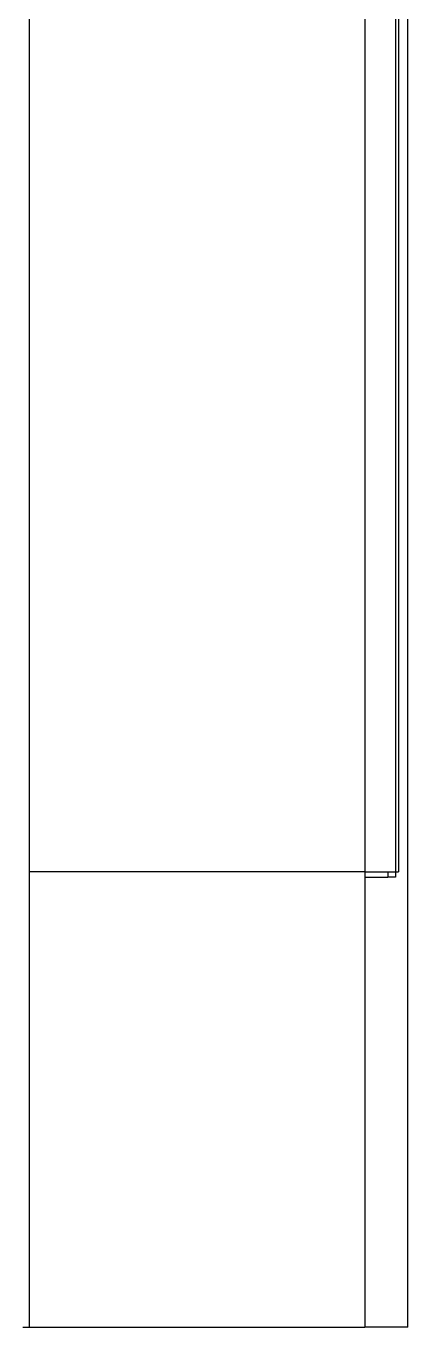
# Model space of a CAD drawing. Header units: inches. Extents: x -85907952 to 802144, y 988801 to 3125513.
# Drawn here: x 407198 to 407367, y 1058408 to 1058983 of the extents above; entities that cross this region are included whole.
import ezdxf

# ---------------------------------------------------------------- set-up
doc = ezdxf.new("R2010")
doc.units = ezdxf.units.IN
doc.header["$MEASUREMENT"] = 0
doc.layers.add('Edges', color=7, linetype='Continuous')

# ---------------------------------------------------------------- blocks, each defined once
blk = doc.blocks.new('air con')
at = {"layer": 'Edges'}
for p, q in [((71.402, 19.568), (71.402, 19.493)), ((152.402, 19.493), (71.402, 19.493)), ((71.402, 19.493), (71.402, 15.42)), ((76.921, 15.42), (76.921, 19.493)), ((76.921, 18.47), (76.921, 18.812)), ((76.921, 18.133), (76.921, 18.47)), ((76.921, 17.803), (76.921, 18.133)), ((76.921, 17.48), (76.921, 17.803)), ((76.921, 17.163), (76.921, 17.48)), ((76.921, 16.853), (76.921, 17.163)), ((76.921, 16.551), (76.921, 16.853)), ((76.921, 16.256), (76.921, 16.551)), ((76.921, 15.969), (76.921, 16.256)), ((76.921, 15.69), (76.921, 15.969)), ((76.921, 15.42), (76.921, 15.69)), ((76.855, 15.42), (71.402, 15.42)), ((71.402, 14.898), (71.402, 15.42)), ((76.921, 15.42), (76.855, 15.42)), ((76.855, 15.42), (76.855, 15.142)), ((76.921, 15.42), (76.921, 15.142)), ((146.421, 15.42), (76.921, 15.42)), ((76.921, 15.142), (76.855, 15.142)), ((76.855, 15.051), (76.855, 15.142)), ((76.921, 15.142), (76.921, 15.051)), ((76.921, 15.051), (76.855, 15.051)), ((146.421, 15.051), (76.921, 15.051)), ((76.921, 15.051), (76.921, 15.012)), ((146.421, 15.012), (76.921, 15.012)), ((71.402, 14.898), (152.402, 14.898))]:
    blk.add_line(p, q, dxfattribs=at)
blk = doc.blocks.new('2.0 HP AIR CONDITION')
at = {"xscale": 36.51607049631966, "yscale": 36.51607049631966, "zscale": 36.51607049631966}
blk.add_blockref('air con', (-4183.49, -544.01), dxfattribs=at)

msp = doc.modelspace()

# ---------------------------------------------------------------- block references
at = {"rotation": 90}
msp.add_blockref('2.0 HP AIR CONDITION', (407366.69, 1059983.66), dxfattribs=at)

doc.saveas('drawing.dxf')
